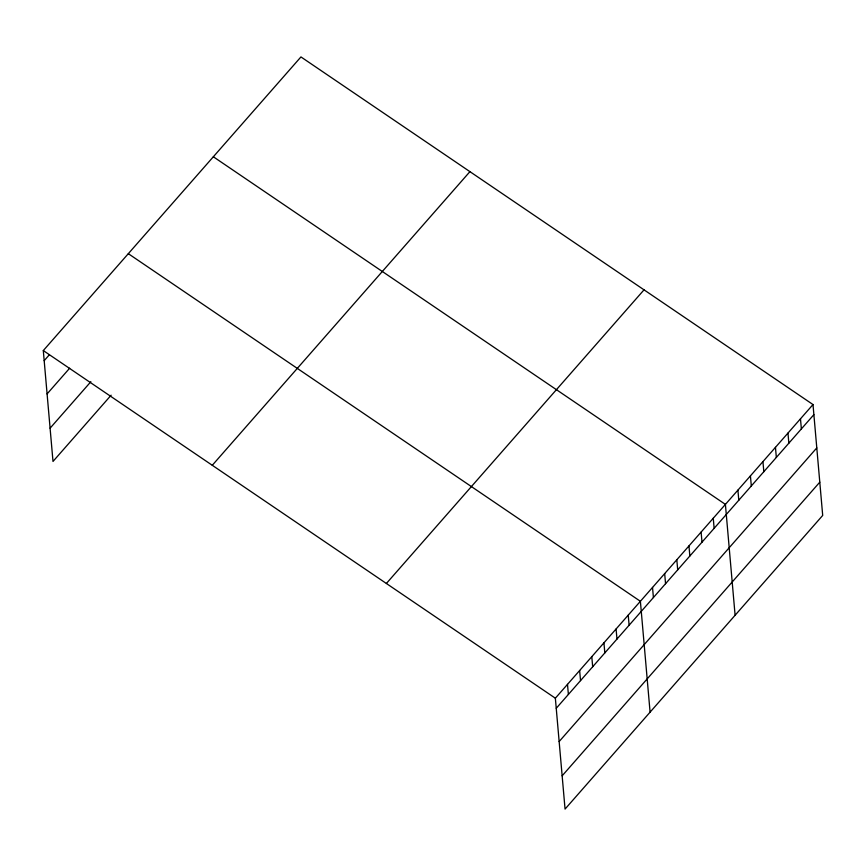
<?xml version="1.0" encoding="UTF-8"?>
<svg xmlns="http://www.w3.org/2000/svg" width="866" height="866" viewBox="0 0 866 866"><rect width="100%" height="100%" fill="white"/><g stroke="black" fill="none" stroke-linecap="round" stroke-linejoin="round"><path stroke-width="1.3" d="M111.129 395.199L52.999 461.448L43.3 350.568L300.946 56.929L813.001 404.552L822.7 515.432L565.054 809.071L555.355 698.202L813.001 404.552M44.188 360.667L49.384 354.735M47.089 393.922L69.648 368.212M50.087 428.194L90.865 381.711M212.278 465.291L469.924 171.641M386.377 583.478L644.023 289.839M556.243 708.291L813.878 414.652M559.155 741.545L816.79 447.906M562.153 775.817L819.788 482.167M213.339 156.768L725.405 504.391L735.104 615.271M128.32 253.673L640.385 601.296L650.085 712.166M43.3 350.568L555.355 698.202M800.487 418.819L801.364 428.908M787.973 433.076L788.85 443.175M775.46 447.343L776.337 457.432M762.946 461.6L763.823 471.699M750.432 475.867L751.309 485.967M737.919 490.134L738.795 500.223M713.259 518.236L714.136 528.336M701.114 532.081L701.99 542.17M688.968 545.926L689.845 556.015M676.822 559.761L677.699 569.86M664.677 573.606L665.553 583.706M652.531 587.451L653.408 597.551M628.24 615.141L629.117 625.23M616.083 628.976L616.971 639.076M603.938 642.821L604.825 652.921M591.792 656.666L592.68 666.766M579.646 670.511L580.534 680.611M567.501 684.357L568.388 694.445"/></g></svg>
